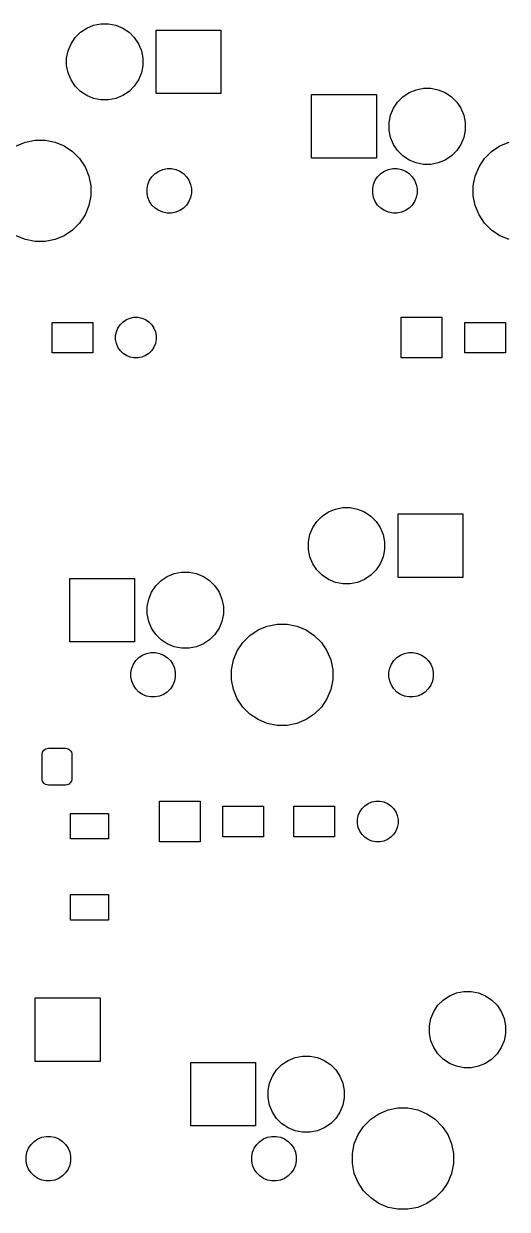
# Model space of a CAD drawing. Extents: x 49 to 351, y -118 to -25.
# Drawn here: x 227.95 to 247, y -73.43 to -26.76 of the extents above; entities that cross this region are included whole.
import ezdxf

# ---------------------------------------------------------------- set-up
doc = ezdxf.new("R2010")
doc.units = 0
doc.layers.add('BLACK', color=7, linetype='CONTINUOUS')

msp = doc.modelspace()

# ---------------------------------------------------------------- linework, layer by layer
at = {"layer": 'BLACK', "linetype": 'CONTINUOUS'}
for p, q in [((230.184, -27.0924), (230.429, -26.9282)), ((230.429, -26.9282), (230.702, -26.8151)), ((230.702, -26.8151), (230.992, -26.7575)), ((230.992, -26.7575), (231.288, -26.7575)), ((231.288, -26.7575), (231.578, -26.8151)), ((231.578, -26.8151), (231.851, -26.9282)), ((231.851, -26.9282), (232.096, -27.0924)), ((233.167, -29.5075), (233.167, -27.0075)), ((233.167, -27.0075), (235.717, -27.0075)), ((235.717, -27.0075), (235.717, -29.5075)), ((229.811, -27.547), (229.975, -27.3013)), ((229.975, -27.3013), (230.184, -27.0924)), ((232.096, -27.0924), (232.305, -27.3013)), ((232.305, -27.3013), (232.469, -27.547)), ((229.64, -28.1098), (229.698, -27.82)), ((229.698, -27.82), (229.811, -27.547)), ((232.469, -27.547), (232.582, -27.82)), ((232.582, -27.82), (232.64, -28.1098)), ((229.64, -28.4052), (229.64, -28.1098)), ((229.698, -28.695), (229.64, -28.4052)), ((232.64, -28.4052), (232.582, -28.695)), ((232.64, -28.1098), (232.64, -28.4052)), ((229.811, -28.968), (229.698, -28.695)), ((232.582, -28.695), (232.469, -28.968)), ((229.975, -29.2137), (229.811, -28.968)), ((230.184, -29.4226), (229.975, -29.2137)), ((232.305, -29.2137), (232.096, -29.4226)), ((232.469, -28.968), (232.305, -29.2137)), ((243.129, -29.4682), (243.402, -29.3551)), ((243.402, -29.3551), (243.692, -29.2975)), ((243.692, -29.2975), (243.988, -29.2975)), ((243.988, -29.2975), (244.278, -29.3551)), ((244.278, -29.3551), (244.551, -29.4682)), ((230.429, -29.5868), (230.184, -29.4226)), ((230.702, -29.6999), (230.429, -29.5868)), ((230.992, -29.7575), (230.702, -29.6999)), ((231.288, -29.7575), (230.992, -29.7575)), ((231.578, -29.6999), (231.288, -29.7575)), ((231.851, -29.5868), (231.578, -29.6999)), ((232.096, -29.4226), (231.851, -29.5868)), ((235.717, -29.5075), (233.167, -29.5075)), ((239.29, -32.0475), (239.29, -29.5475)), ((239.29, -29.5475), (241.84, -29.5475)), ((241.84, -29.5475), (241.84, -32.0475)), ((242.511, -30.087), (242.675, -29.8413)), ((242.675, -29.8413), (242.884, -29.6324)), ((242.884, -29.6324), (243.129, -29.4682)), ((244.551, -29.4682), (244.796, -29.6324)), ((244.796, -29.6324), (245.005, -29.8413)), ((245.005, -29.8413), (245.169, -30.087)), ((242.398, -30.36), (242.511, -30.087)), ((245.169, -30.087), (245.282, -30.36)), ((242.34, -30.6498), (242.398, -30.36)), ((242.34, -30.9452), (242.34, -30.6498)), ((245.282, -30.36), (245.34, -30.6498)), ((245.34, -30.6498), (245.34, -30.9452)), ((242.398, -31.235), (242.34, -30.9452)), ((242.511, -31.508), (242.398, -31.235)), ((245.282, -31.235), (245.169, -31.508)), ((245.34, -30.9452), (245.282, -31.235)), ((227.656, -31.5705), (228.018, -31.4202)), ((228.018, -31.4202), (228.404, -31.3436)), ((228.404, -31.3436), (228.796, -31.3436)), ((228.796, -31.3436), (229.182, -31.4202)), ((229.182, -31.4202), (229.544, -31.5705)), ((229.544, -31.5705), (229.871, -31.7887)), ((242.675, -31.7537), (242.511, -31.508)), ((245.169, -31.508), (245.005, -31.7537)), ((246.379, -31.7887), (246.706, -31.5705)), ((246.706, -31.5705), (247.068, -31.4202)), ((229.871, -31.7887), (230.149, -32.0665)), ((230.149, -32.0665), (230.367, -32.393)), ((241.84, -32.0475), (239.29, -32.0475)), ((242.884, -31.9626), (242.675, -31.7537)), ((243.129, -32.1268), (242.884, -31.9626)), ((243.402, -32.2399), (243.129, -32.1268)), ((244.551, -32.1268), (244.278, -32.2399)), ((244.796, -31.9626), (244.551, -32.1268)), ((245.005, -31.7537), (244.796, -31.9626)), ((245.883, -32.393), (246.101, -32.0665)), ((246.101, -32.0665), (246.379, -31.7887)), ((230.367, -32.393), (230.517, -32.7559)), ((233, -32.7797), (233.122, -32.6578)), ((233.122, -32.6578), (233.266, -32.5621)), ((233.266, -32.5621), (233.425, -32.4961)), ((233.425, -32.4961), (233.594, -32.4625)), ((233.594, -32.4625), (233.766, -32.4625)), ((233.766, -32.4625), (233.935, -32.4961)), ((233.935, -32.4961), (234.094, -32.5621)), ((234.094, -32.5621), (234.238, -32.6578)), ((234.238, -32.6578), (234.36, -32.7797)), ((241.89, -32.7797), (242.012, -32.6578)), ((242.012, -32.6578), (242.156, -32.5621)), ((242.156, -32.5621), (242.315, -32.4961)), ((242.315, -32.4961), (242.484, -32.4625)), ((242.484, -32.4625), (242.656, -32.4625)), ((242.656, -32.4625), (242.825, -32.4961)), ((242.825, -32.4961), (242.984, -32.5621)), ((242.984, -32.5621), (243.128, -32.6578)), ((243.128, -32.6578), (243.25, -32.7797)), ((243.692, -32.2975), (243.402, -32.2399)), ((243.988, -32.2975), (243.692, -32.2975)), ((244.278, -32.2399), (243.988, -32.2975)), ((245.733, -32.7559), (245.883, -32.393)), ((230.517, -32.7559), (230.594, -33.1411)), ((232.805, -33.2513), (232.839, -33.0823)), ((232.839, -33.0823), (232.905, -32.923)), ((232.905, -32.923), (233, -32.7797)), ((234.36, -32.7797), (234.455, -32.923)), ((234.455, -32.923), (234.521, -33.0823)), ((234.521, -33.0823), (234.555, -33.2513)), ((241.695, -33.2513), (241.729, -33.0823)), ((241.729, -33.0823), (241.795, -32.923)), ((241.795, -32.923), (241.89, -32.7797)), ((243.25, -32.7797), (243.345, -32.923)), ((243.345, -32.923), (243.411, -33.0823)), ((243.411, -33.0823), (243.445, -33.2513)), ((245.656, -33.1411), (245.733, -32.7559)), ((230.594, -33.5339), (230.517, -33.9191)), ((230.594, -33.1411), (230.594, -33.5339)), ((232.805, -33.4237), (232.805, -33.2513)), ((232.839, -33.5927), (232.805, -33.4237)), ((232.905, -33.752), (232.839, -33.5927)), ((234.521, -33.5927), (234.455, -33.752)), ((234.555, -33.4237), (234.521, -33.5927)), ((234.555, -33.2513), (234.555, -33.4237)), ((241.695, -33.4237), (241.695, -33.2513)), ((241.729, -33.5927), (241.695, -33.4237)), ((241.795, -33.752), (241.729, -33.5927)), ((243.411, -33.5927), (243.345, -33.752)), ((243.445, -33.4237), (243.411, -33.5927)), ((243.445, -33.2513), (243.445, -33.4237)), ((245.656, -33.5339), (245.656, -33.1411)), ((245.733, -33.9191), (245.656, -33.5339)), ((230.517, -33.9191), (230.367, -34.282)), ((233, -33.8953), (232.905, -33.752)), ((233.122, -34.0172), (233, -33.8953)), ((233.266, -34.1129), (233.122, -34.0172)), ((234.238, -34.0172), (234.094, -34.1129)), ((234.36, -33.8953), (234.238, -34.0172)), ((234.455, -33.752), (234.36, -33.8953)), ((241.89, -33.8953), (241.795, -33.752)), ((242.012, -34.0172), (241.89, -33.8953)), ((242.156, -34.1129), (242.012, -34.0172)), ((243.128, -34.0172), (242.984, -34.1129)), ((243.25, -33.8953), (243.128, -34.0172)), ((243.345, -33.752), (243.25, -33.8953)), ((245.883, -34.282), (245.733, -33.9191)), ((230.367, -34.282), (230.149, -34.6085)), ((233.425, -34.1789), (233.266, -34.1129)), ((233.594, -34.2125), (233.425, -34.1789)), ((233.766, -34.2125), (233.594, -34.2125)), ((233.935, -34.1789), (233.766, -34.2125)), ((234.094, -34.1129), (233.935, -34.1789)), ((242.315, -34.1789), (242.156, -34.1129)), ((242.484, -34.2125), (242.315, -34.1789)), ((242.656, -34.2125), (242.484, -34.2125)), ((242.825, -34.1789), (242.656, -34.2125)), ((242.984, -34.1129), (242.825, -34.1789)), ((246.101, -34.6085), (245.883, -34.282)), ((229.871, -34.8863), (229.544, -35.1045)), ((230.149, -34.6085), (229.871, -34.8863)), ((246.379, -34.8863), (246.101, -34.6085)), ((246.706, -35.1045), (246.379, -34.8863)), ((228.018, -35.2548), (227.656, -35.1045)), ((228.404, -35.3314), (228.018, -35.2548)), ((228.796, -35.3314), (228.404, -35.3314)), ((229.182, -35.2548), (228.796, -35.3314)), ((229.544, -35.1045), (229.182, -35.2548)), ((247.068, -35.2548), (246.706, -35.1045)), ((229.07, -39.716), (229.07, -38.516)), ((229.07, -38.516), (230.67, -38.516)), ((230.67, -38.516), (230.67, -39.716)), ((231.601, -38.8826), (231.661, -38.7371)), ((231.661, -38.7371), (231.749, -38.606)), ((231.749, -38.606), (231.86, -38.4946)), ((231.86, -38.4946), (231.991, -38.407)), ((231.991, -38.407), (232.137, -38.3467)), ((232.137, -38.3467), (232.291, -38.316)), ((232.291, -38.316), (232.449, -38.316)), ((232.449, -38.316), (232.603, -38.3467)), ((232.603, -38.3467), (232.749, -38.407)), ((232.749, -38.407), (232.88, -38.4946)), ((232.88, -38.4946), (232.991, -38.606)), ((232.991, -38.606), (233.079, -38.7371)), ((233.079, -38.7371), (233.139, -38.8826)), ((242.823, -39.916), (242.823, -38.316)), ((242.823, -38.316), (244.423, -38.316)), ((244.423, -38.316), (244.423, -39.916)), ((245.323, -39.716), (245.323, -38.516)), ((245.323, -38.516), (246.923, -38.516)), ((246.923, -38.516), (246.923, -39.716)), ((231.57, -39.0372), (231.601, -38.8826)), ((231.57, -39.1948), (231.57, -39.0372)), ((231.601, -39.3494), (231.57, -39.1948)), ((233.139, -38.8826), (233.17, -39.0372)), ((233.17, -39.1948), (233.139, -39.3494)), ((233.17, -39.0372), (233.17, -39.1948)), ((231.661, -39.4949), (231.601, -39.3494)), ((231.749, -39.626), (231.661, -39.4949)), ((231.86, -39.7374), (231.749, -39.626)), ((232.991, -39.626), (232.88, -39.7374)), ((233.079, -39.4949), (232.991, -39.626)), ((233.139, -39.3494), (233.079, -39.4949)), ((230.67, -39.716), (229.07, -39.716)), ((231.991, -39.825), (231.86, -39.7374)), ((232.137, -39.8853), (231.991, -39.825)), ((232.291, -39.916), (232.137, -39.8853)), ((232.449, -39.916), (232.291, -39.916)), ((232.603, -39.8853), (232.449, -39.916)), ((232.749, -39.825), (232.603, -39.8853)), ((232.88, -39.7374), (232.749, -39.825)), ((244.423, -39.916), (242.823, -39.916)), ((246.923, -39.716), (245.323, -39.716)), ((239.5, -46.3513), (239.709, -46.1424)), ((239.709, -46.1424), (239.954, -45.9782)), ((239.954, -45.9782), (240.227, -45.8651)), ((240.227, -45.8651), (240.517, -45.8075)), ((240.517, -45.8075), (240.813, -45.8075)), ((240.813, -45.8075), (241.103, -45.8651)), ((241.103, -45.8651), (241.376, -45.9782)), ((241.376, -45.9782), (241.621, -46.1424)), ((241.621, -46.1424), (241.83, -46.3513)), ((242.692, -48.5575), (242.692, -46.0575)), ((242.692, -46.0575), (245.242, -46.0575)), ((245.242, -46.0575), (245.242, -48.5575)), ((239.223, -46.87), (239.336, -46.597)), ((239.336, -46.597), (239.5, -46.3513)), ((241.83, -46.3513), (241.994, -46.597)), ((241.994, -46.597), (242.107, -46.87)), ((239.165, -47.1598), (239.223, -46.87)), ((242.107, -46.87), (242.165, -47.1598)), ((239.165, -47.4552), (239.165, -47.1598)), ((239.223, -47.745), (239.165, -47.4552)), ((242.165, -47.4552), (242.107, -47.745)), ((242.165, -47.1598), (242.165, -47.4552)), ((239.336, -48.018), (239.223, -47.745)), ((239.5, -48.2637), (239.336, -48.018)), ((241.994, -48.018), (241.83, -48.2637)), ((242.107, -47.745), (241.994, -48.018)), ((233.359, -48.6824), (233.604, -48.5182)), ((233.604, -48.5182), (233.877, -48.4051)), ((233.877, -48.4051), (234.167, -48.3475)), ((234.167, -48.3475), (234.463, -48.3475)), ((234.463, -48.3475), (234.753, -48.4051)), ((234.753, -48.4051), (235.026, -48.5182)), ((235.026, -48.5182), (235.271, -48.6824)), ((239.709, -48.4726), (239.5, -48.2637)), ((239.954, -48.6368), (239.709, -48.4726)), ((241.621, -48.4726), (241.376, -48.6368)), ((241.83, -48.2637), (241.621, -48.4726)), ((229.765, -51.0975), (229.765, -48.5975)), ((229.765, -48.5975), (232.315, -48.5975)), ((232.315, -48.5975), (232.315, -51.0975)), ((232.986, -49.137), (233.15, -48.8913)), ((233.15, -48.8913), (233.359, -48.6824)), ((235.271, -48.6824), (235.48, -48.8913)), ((235.48, -48.8913), (235.644, -49.137)), ((240.227, -48.7499), (239.954, -48.6368)), ((240.517, -48.8075), (240.227, -48.7499)), ((240.813, -48.8075), (240.517, -48.8075)), ((241.103, -48.7499), (240.813, -48.8075)), ((241.376, -48.6368), (241.103, -48.7499)), ((245.242, -48.5575), (242.692, -48.5575)), ((232.815, -49.6998), (232.873, -49.41)), ((232.873, -49.41), (232.986, -49.137)), ((235.644, -49.137), (235.757, -49.41)), ((235.757, -49.41), (235.815, -49.6998)), ((232.815, -49.9952), (232.815, -49.6998)), ((235.815, -49.6998), (235.815, -49.9952)), ((232.873, -50.285), (232.815, -49.9952)), ((232.986, -50.558), (232.873, -50.285)), ((235.757, -50.285), (235.644, -50.558)), ((235.815, -49.9952), (235.757, -50.285)), ((237.543, -50.4702), (237.929, -50.3936)), ((237.929, -50.3936), (238.321, -50.3936)), ((238.321, -50.3936), (238.707, -50.4702)), ((233.15, -50.8037), (232.986, -50.558)), ((233.359, -51.0126), (233.15, -50.8037)), ((235.48, -50.8037), (235.271, -51.0126)), ((235.644, -50.558), (235.48, -50.8037)), ((236.576, -51.1165), (236.854, -50.8387)), ((236.854, -50.8387), (237.181, -50.6205)), ((237.181, -50.6205), (237.543, -50.4702)), ((238.707, -50.4702), (239.069, -50.6205)), ((239.069, -50.6205), (239.396, -50.8387)), ((239.396, -50.8387), (239.674, -51.1165)), ((232.315, -51.0975), (229.765, -51.0975)), ((233.604, -51.1768), (233.359, -51.0126)), ((233.877, -51.2899), (233.604, -51.1768)), ((234.167, -51.3475), (233.877, -51.2899)), ((234.753, -51.2899), (234.463, -51.3475)), ((235.026, -51.1768), (234.753, -51.2899)), ((235.271, -51.0126), (235.026, -51.1768)), ((236.358, -51.443), (236.576, -51.1165)), ((239.674, -51.1165), (239.892, -51.443)), ((232.365, -51.8297), (232.487, -51.7078)), ((232.487, -51.7078), (232.631, -51.6121)), ((232.631, -51.6121), (232.79, -51.5461)), ((232.79, -51.5461), (232.959, -51.5125)), ((232.959, -51.5125), (233.131, -51.5125)), ((233.131, -51.5125), (233.3, -51.5461)), ((233.3, -51.5461), (233.459, -51.6121)), ((233.459, -51.6121), (233.603, -51.7078)), ((233.603, -51.7078), (233.725, -51.8297)), ((234.463, -51.3475), (234.167, -51.3475)), ((236.131, -52.1911), (236.208, -51.8059)), ((236.208, -51.8059), (236.358, -51.443)), ((239.892, -51.443), (240.042, -51.8059)), ((240.042, -51.8059), (240.119, -52.1911)), ((242.525, -51.8297), (242.647, -51.7078)), ((242.647, -51.7078), (242.791, -51.6121)), ((242.791, -51.6121), (242.95, -51.5461)), ((242.95, -51.5461), (243.119, -51.5125)), ((243.119, -51.5125), (243.291, -51.5125)), ((243.291, -51.5125), (243.46, -51.5461)), ((243.46, -51.5461), (243.619, -51.6121)), ((243.619, -51.6121), (243.763, -51.7078)), ((243.763, -51.7078), (243.885, -51.8297)), ((232.17, -52.3013), (232.204, -52.1323)), ((232.204, -52.1323), (232.27, -51.973)), ((232.27, -51.973), (232.365, -51.8297)), ((233.725, -51.8297), (233.82, -51.973)), ((233.82, -51.973), (233.886, -52.1323)), ((233.886, -52.1323), (233.92, -52.3013)), ((236.131, -52.5839), (236.131, -52.1911)), ((240.119, -52.1911), (240.119, -52.5839)), ((242.33, -52.3013), (242.364, -52.1323)), ((242.364, -52.1323), (242.43, -51.973)), ((242.43, -51.973), (242.525, -51.8297)), ((243.885, -51.8297), (243.98, -51.973)), ((243.98, -51.973), (244.046, -52.1323)), ((244.046, -52.1323), (244.08, -52.3013)), ((232.17, -52.4737), (232.17, -52.3013)), ((232.204, -52.6427), (232.17, -52.4737)), ((232.27, -52.802), (232.204, -52.6427)), ((233.886, -52.6427), (233.82, -52.802)), ((233.92, -52.4737), (233.886, -52.6427)), ((233.92, -52.3013), (233.92, -52.4737)), ((236.208, -52.9691), (236.131, -52.5839)), ((240.119, -52.5839), (240.042, -52.9691)), ((242.33, -52.4737), (242.33, -52.3013)), ((242.364, -52.6427), (242.33, -52.4737)), ((242.43, -52.802), (242.364, -52.6427)), ((244.046, -52.6427), (243.98, -52.802)), ((244.08, -52.4737), (244.046, -52.6427)), ((244.08, -52.3013), (244.08, -52.4737)), ((232.365, -52.9453), (232.27, -52.802)), ((232.487, -53.0672), (232.365, -52.9453)), ((232.631, -53.1629), (232.487, -53.0672)), ((232.79, -53.2289), (232.631, -53.1629)), ((233.459, -53.1629), (233.3, -53.2289)), ((233.603, -53.0672), (233.459, -53.1629)), ((233.725, -52.9453), (233.603, -53.0672)), ((233.82, -52.802), (233.725, -52.9453)), ((236.358, -53.332), (236.208, -52.9691)), ((240.042, -52.9691), (239.892, -53.332)), ((242.525, -52.9453), (242.43, -52.802)), ((242.647, -53.0672), (242.525, -52.9453)), ((242.791, -53.1629), (242.647, -53.0672)), ((242.95, -53.2289), (242.791, -53.1629)), ((243.619, -53.1629), (243.46, -53.2289)), ((243.763, -53.0672), (243.619, -53.1629)), ((243.885, -52.9453), (243.763, -53.0672)), ((243.98, -52.802), (243.885, -52.9453)), ((232.959, -53.2625), (232.79, -53.2289)), ((233.131, -53.2625), (232.959, -53.2625)), ((233.3, -53.2289), (233.131, -53.2625)), ((236.576, -53.6585), (236.358, -53.332)), ((236.854, -53.9363), (236.576, -53.6585)), ((239.674, -53.6585), (239.396, -53.9363)), ((239.892, -53.332), (239.674, -53.6585)), ((243.119, -53.2625), (242.95, -53.2289)), ((243.291, -53.2625), (243.119, -53.2625)), ((243.46, -53.2289), (243.291, -53.2625)), ((237.181, -54.1545), (236.854, -53.9363)), ((239.396, -53.9363), (239.069, -54.1545)), ((237.543, -54.3048), (237.181, -54.1545)), ((237.929, -54.3814), (237.543, -54.3048)), ((238.321, -54.3814), (237.929, -54.3814)), ((238.707, -54.3048), (238.321, -54.3814)), ((239.069, -54.1545), (238.707, -54.3048)), ((228.669, -55.532), (228.674, -55.4832)), ((228.669, -56.482), (228.669, -55.532)), ((228.674, -55.4832), (228.688, -55.4363)), ((228.688, -55.4363), (228.711, -55.3931)), ((228.711, -55.3931), (228.742, -55.3552)), ((228.742, -55.3552), (228.78, -55.3241)), ((228.78, -55.3241), (228.823, -55.301)), ((228.823, -55.301), (228.87, -55.2868)), ((228.87, -55.2868), (228.919, -55.282)), ((228.919, -55.282), (229.594, -55.282)), ((229.594, -55.282), (229.643, -55.2868)), ((229.643, -55.2868), (229.69, -55.301)), ((229.69, -55.301), (229.733, -55.3241)), ((229.733, -55.3241), (229.771, -55.3552)), ((229.771, -55.3552), (229.802, -55.3931)), ((229.802, -55.3931), (229.825, -55.4363)), ((229.825, -55.4363), (229.839, -55.4832)), ((229.839, -55.4832), (229.844, -55.532)), ((229.844, -55.532), (229.844, -56.482)), ((228.674, -56.5308), (228.669, -56.482)), ((228.688, -56.5777), (228.674, -56.5308)), ((228.711, -56.6209), (228.688, -56.5777)), ((228.742, -56.6588), (228.711, -56.6209)), ((228.78, -56.6899), (228.742, -56.6588)), ((228.823, -56.713), (228.78, -56.6899)), ((228.87, -56.7272), (228.823, -56.713)), ((228.919, -56.732), (228.87, -56.7272)), ((229.594, -56.732), (228.919, -56.732)), ((229.643, -56.7272), (229.594, -56.732)), ((229.69, -56.713), (229.643, -56.7272)), ((229.733, -56.6899), (229.69, -56.713)), ((229.771, -56.6588), (229.733, -56.6899)), ((229.802, -56.6209), (229.771, -56.6588)), ((229.825, -56.5777), (229.802, -56.6209)), ((229.839, -56.5308), (229.825, -56.5777)), ((229.844, -56.482), (229.839, -56.5308)), ((233.295, -58.966), (233.295, -57.366)), ((233.295, -57.366), (234.895, -57.366)), ((234.895, -57.366), (234.895, -58.966)), ((241.516, -57.457), (241.662, -57.3967)), ((241.662, -57.3967), (241.816, -57.366)), ((241.816, -57.366), (241.974, -57.366)), ((241.974, -57.366), (242.128, -57.3967)), ((242.128, -57.3967), (242.274, -57.457)), ((229.792, -58.844), (229.792, -57.844)), ((229.792, -57.844), (231.292, -57.844)), ((231.292, -57.844), (231.292, -58.844)), ((235.795, -58.766), (235.795, -57.566)), ((235.795, -57.566), (237.395, -57.566)), ((237.395, -57.566), (237.395, -58.766)), ((238.595, -58.766), (238.595, -57.566)), ((238.595, -57.566), (240.195, -57.566)), ((240.195, -57.566), (240.195, -58.766)), ((241.126, -57.9326), (241.186, -57.7871)), ((241.186, -57.7871), (241.274, -57.656)), ((241.274, -57.656), (241.385, -57.5446)), ((241.385, -57.5446), (241.516, -57.457)), ((242.274, -57.457), (242.405, -57.5446)), ((242.405, -57.5446), (242.516, -57.656)), ((242.516, -57.656), (242.604, -57.7871)), ((242.604, -57.7871), (242.664, -57.9326)), ((241.095, -58.0872), (241.126, -57.9326)), ((241.095, -58.2448), (241.095, -58.0872)), ((241.126, -58.3994), (241.095, -58.2448)), ((242.664, -57.9326), (242.695, -58.0872)), ((242.695, -58.2448), (242.664, -58.3994)), ((242.695, -58.0872), (242.695, -58.2448)), ((237.395, -58.766), (235.795, -58.766)), ((240.195, -58.766), (238.595, -58.766)), ((241.186, -58.5449), (241.126, -58.3994)), ((241.274, -58.676), (241.186, -58.5449)), ((241.385, -58.7874), (241.274, -58.676)), ((241.516, -58.875), (241.385, -58.7874)), ((242.405, -58.7874), (242.274, -58.875)), ((242.516, -58.676), (242.405, -58.7874)), ((242.604, -58.5449), (242.516, -58.676)), ((242.664, -58.3994), (242.604, -58.5449)), ((231.292, -58.844), (229.792, -58.844)), ((234.895, -58.966), (233.295, -58.966)), ((241.662, -58.9353), (241.516, -58.875)), ((241.816, -58.966), (241.662, -58.9353)), ((241.974, -58.966), (241.816, -58.966)), ((242.128, -58.9353), (241.974, -58.966)), ((242.274, -58.875), (242.128, -58.9353)), ((229.792, -62.044), (229.792, -61.044)), ((229.792, -61.044), (231.292, -61.044)), ((231.292, -61.044), (231.292, -62.044)), ((231.292, -62.044), (229.792, -62.044)), ((244.99, -64.9151), (245.28, -64.8575)), ((245.28, -64.8575), (245.575, -64.8575)), ((245.575, -64.8575), (245.865, -64.9151)), ((228.404, -67.6075), (228.404, -65.1075)), ((228.404, -65.1075), (230.954, -65.1075)), ((230.954, -65.1075), (230.954, -67.6075)), ((244.262, -65.4013), (244.471, -65.1924)), ((244.471, -65.1924), (244.717, -65.0282)), ((244.717, -65.0282), (244.99, -64.9151)), ((245.865, -64.9151), (246.138, -65.0282)), ((246.138, -65.0282), (246.384, -65.1924)), ((246.384, -65.1924), (246.593, -65.4013)), ((243.985, -65.92), (244.098, -65.647)), ((244.098, -65.647), (244.262, -65.4013)), ((246.593, -65.4013), (246.757, -65.647)), ((246.757, -65.647), (246.87, -65.92)), ((243.927, -66.2098), (243.985, -65.92)), ((243.927, -66.5052), (243.927, -66.2098)), ((246.87, -65.92), (246.927, -66.2098)), ((246.927, -66.2098), (246.927, -66.5052)), ((243.985, -66.795), (243.927, -66.5052)), ((246.927, -66.5052), (246.87, -66.795)), ((244.098, -67.068), (243.985, -66.795)), ((244.262, -67.3137), (244.098, -67.068)), ((246.757, -67.068), (246.593, -67.3137)), ((246.87, -66.795), (246.757, -67.068)), ((230.954, -67.6075), (228.404, -67.6075)), ((234.528, -70.1475), (234.528, -67.6475)), ((234.528, -67.6475), (237.077, -67.6475)), ((237.077, -67.6475), (237.077, -70.1475)), ((238.121, -67.7324), (238.367, -67.5682)), ((238.367, -67.5682), (238.64, -67.4551)), ((238.64, -67.4551), (238.93, -67.3975)), ((238.93, -67.3975), (239.225, -67.3975)), ((239.225, -67.3975), (239.515, -67.4551)), ((239.515, -67.4551), (239.788, -67.5682)), ((239.788, -67.5682), (240.034, -67.7324)), ((244.471, -67.5226), (244.262, -67.3137)), ((244.717, -67.6868), (244.471, -67.5226)), ((246.384, -67.5226), (246.138, -67.6868)), ((246.593, -67.3137), (246.384, -67.5226)), ((237.748, -68.187), (237.912, -67.9413)), ((237.912, -67.9413), (238.121, -67.7324)), ((240.034, -67.7324), (240.243, -67.9413)), ((240.243, -67.9413), (240.407, -68.187)), ((244.99, -67.7999), (244.717, -67.6868)), ((245.28, -67.8575), (244.99, -67.7999)), ((245.575, -67.8575), (245.28, -67.8575)), ((245.865, -67.7999), (245.575, -67.8575)), ((246.138, -67.6868), (245.865, -67.7999)), ((237.577, -68.7498), (237.635, -68.46)), ((237.635, -68.46), (237.748, -68.187)), ((240.407, -68.187), (240.52, -68.46)), ((240.52, -68.46), (240.577, -68.7498)), ((237.577, -69.0452), (237.577, -68.7498)), ((237.635, -69.335), (237.577, -69.0452)), ((240.577, -69.0452), (240.52, -69.335)), ((240.577, -68.7498), (240.577, -69.0452)), ((237.748, -69.608), (237.635, -69.335)), ((240.52, -69.335), (240.407, -69.608)), ((241.943, -69.6705), (242.306, -69.5202)), ((242.306, -69.5202), (242.691, -69.4436)), ((242.691, -69.4436), (243.084, -69.4436)), ((243.084, -69.4436), (243.469, -69.5202)), ((243.469, -69.5202), (243.832, -69.6705)), ((237.912, -69.8537), (237.748, -69.608)), ((238.121, -70.0626), (237.912, -69.8537)), ((240.243, -69.8537), (240.034, -70.0626)), ((240.407, -69.608), (240.243, -69.8537)), ((241.339, -70.1665), (241.616, -69.8887)), ((241.616, -69.8887), (241.943, -69.6705)), ((243.832, -69.6705), (244.159, -69.8887)), ((244.159, -69.8887), (244.436, -70.1665)), ((237.077, -70.1475), (234.528, -70.1475)), ((238.367, -70.2268), (238.121, -70.0626)), ((238.64, -70.3399), (238.367, -70.2268)), ((238.93, -70.3975), (238.64, -70.3399)), ((239.225, -70.3975), (238.93, -70.3975)), ((239.515, -70.3399), (239.225, -70.3975)), ((239.788, -70.2268), (239.515, -70.3399)), ((240.034, -70.0626), (239.788, -70.2268)), ((241.121, -70.493), (241.339, -70.1665)), ((244.436, -70.1665), (244.654, -70.493)), ((228.142, -71.023), (228.238, -70.8797)), ((228.238, -70.8797), (228.36, -70.7578)), ((228.36, -70.7578), (228.503, -70.6621)), ((228.503, -70.6621), (228.662, -70.5961)), ((228.662, -70.5961), (228.831, -70.5625)), ((228.831, -70.5625), (229.004, -70.5625)), ((229.004, -70.5625), (229.173, -70.5961)), ((229.173, -70.5961), (229.332, -70.6621)), ((229.332, -70.6621), (229.475, -70.7578)), ((229.475, -70.7578), (229.597, -70.8797)), ((229.597, -70.8797), (229.693, -71.023)), ((237.032, -71.023), (237.128, -70.8797)), ((237.128, -70.8797), (237.25, -70.7578)), ((237.25, -70.7578), (237.393, -70.6621)), ((237.393, -70.6621), (237.552, -70.5961)), ((237.552, -70.5961), (237.721, -70.5625)), ((237.721, -70.5625), (237.894, -70.5625)), ((237.894, -70.5625), (238.063, -70.5961)), ((238.063, -70.5961), (238.222, -70.6621)), ((238.222, -70.6621), (238.365, -70.7578)), ((238.365, -70.7578), (238.487, -70.8797)), ((238.487, -70.8797), (238.583, -71.023)), ((240.894, -71.2411), (240.97, -70.8559)), ((240.97, -70.8559), (241.121, -70.493)), ((244.654, -70.493), (244.805, -70.8559)), ((244.805, -70.8559), (244.881, -71.2411)), ((228.042, -71.3513), (228.076, -71.1823)), ((228.042, -71.5237), (228.042, -71.3513)), ((228.076, -71.1823), (228.142, -71.023)), ((229.693, -71.023), (229.759, -71.1823)), ((229.759, -71.1823), (229.792, -71.3513)), ((229.792, -71.3513), (229.792, -71.5237)), ((236.932, -71.3513), (236.966, -71.1823)), ((236.932, -71.5237), (236.932, -71.3513)), ((236.966, -71.1823), (237.032, -71.023)), ((238.583, -71.023), (238.649, -71.1823)), ((238.649, -71.1823), (238.682, -71.3513)), ((238.682, -71.3513), (238.682, -71.5237)), ((240.894, -71.6339), (240.894, -71.2411)), ((244.881, -71.2411), (244.881, -71.6339)), ((228.076, -71.6927), (228.042, -71.5237)), ((228.142, -71.852), (228.076, -71.6927)), ((228.238, -71.9953), (228.142, -71.852)), ((229.693, -71.852), (229.597, -71.9953)), ((229.759, -71.6927), (229.693, -71.852)), ((229.792, -71.5237), (229.759, -71.6927)), ((236.966, -71.6927), (236.932, -71.5237)), ((237.032, -71.852), (236.966, -71.6927)), ((237.128, -71.9953), (237.032, -71.852)), ((238.583, -71.852), (238.487, -71.9953)), ((238.649, -71.6927), (238.583, -71.852)), ((238.682, -71.5237), (238.649, -71.6927)), ((240.97, -72.0191), (240.894, -71.6339)), ((244.881, -71.6339), (244.805, -72.0191)), ((228.36, -72.1172), (228.238, -71.9953)), ((228.503, -72.2129), (228.36, -72.1172)), ((228.662, -72.2789), (228.503, -72.2129)), ((228.831, -72.3125), (228.662, -72.2789)), ((229.004, -72.3125), (228.831, -72.3125)), ((229.173, -72.2789), (229.004, -72.3125)), ((229.332, -72.2129), (229.173, -72.2789)), ((229.475, -72.1172), (229.332, -72.2129)), ((229.597, -71.9953), (229.475, -72.1172)), ((237.25, -72.1172), (237.128, -71.9953)), ((237.393, -72.2129), (237.25, -72.1172)), ((237.552, -72.2789), (237.393, -72.2129)), ((237.721, -72.3125), (237.552, -72.2789)), ((237.894, -72.3125), (237.721, -72.3125)), ((238.063, -72.2789), (237.894, -72.3125)), ((238.222, -72.2129), (238.063, -72.2789)), ((238.365, -72.1172), (238.222, -72.2129)), ((238.487, -71.9953), (238.365, -72.1172)), ((241.121, -72.382), (240.97, -72.0191)), ((244.805, -72.0191), (244.654, -72.382)), ((241.339, -72.7085), (241.121, -72.382)), ((241.616, -72.9863), (241.339, -72.7085)), ((244.436, -72.7085), (244.159, -72.9863)), ((244.654, -72.382), (244.436, -72.7085)), ((241.943, -73.2045), (241.616, -72.9863)), ((242.306, -73.3548), (241.943, -73.2045)), ((243.832, -73.2045), (243.469, -73.3548)), ((244.159, -72.9863), (243.832, -73.2045)), ((242.691, -73.4314), (242.306, -73.3548)), ((243.084, -73.4314), (242.691, -73.4314)), ((243.469, -73.3548), (243.084, -73.4314))]:
    msp.add_line(p, q, dxfattribs=at)

doc.saveas('drawing.dxf')
